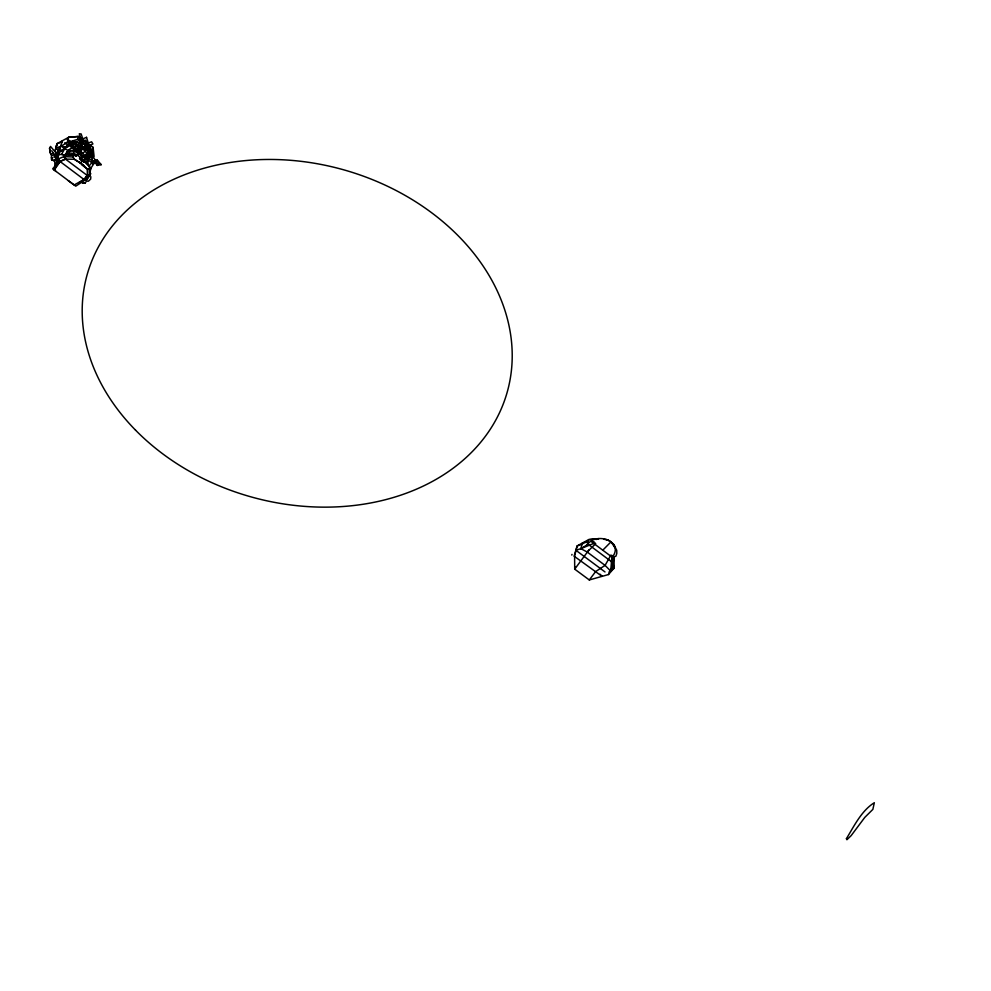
<?xml version="1.0" encoding="UTF-8"?>
<svg xmlns="http://www.w3.org/2000/svg" width="991" height="991" viewBox="0 0 991 991"><rect width="100%" height="100%" fill="white"/><g stroke="black" fill="none" stroke-linecap="round" stroke-linejoin="round"><path stroke-width="1.49" d="M78.698 152.602L82.687 157.024L87.827 156.12L89.599 151.177L89.128 149.43L86.155 146.482L81.064 147.312L80.271 150.434L83.256 149.195L86.031 150L88.112 151.573L88.992 154.076M80.593 154.447L76.703 151.103L78.054 146.656L81.064 147.312L84.83 146.395L89.128 148.526L88.905 150.223L85.065 155.736L82.687 157.024L82.959 156.033L91.816 162.685L93.972 163.465L94.405 161.88L92.646 164.258M53.105 155.562L53.13 153.048L51.73 150.731M58.63 154.559L57.515 158.473L57.577 155.736M82.377 146.705L86.155 146.482L88.088 147.746L89.599 151.177L88.905 153.444L86.836 153.159L83.256 149.195L83.839 146.854L87.047 147.87M57.788 156.008L54.369 160.889L51.582 159.712L51.396 154.683L50.095 152.527L49.55 148.266L50.504 146.42L55.855 152.701M57.391 164.147L58.457 154.732L60.364 151.313L70.448 143.893L70.014 145.466L60.364 151.313M83.256 149.195L83.839 146.854M605.005 571.943L575.92 550.29L580.862 548.667L587.242 544.839L588.691 539.612L598.675 538.683L588.691 539.612L577.134 545.93L574.607 556.038L574.706 569.156L589.298 579.958L608.499 574.545L613.726 568.5L613.813 557.041M80.271 150.434L78.648 148.229M587.601 541.321L582.386 543.155L580.862 548.667L587.155 551.999L605.067 565.378L610.691 571.076L612.029 555.418M78.958 146.804L76.096 145.504L74.313 142.952L71.971 142.419L67.561 139.347L69.816 144.76L72.343 145.566L74.015 148.241L76.505 148.687L78.983 151.759L80.878 151.4L85.065 155.736L87.815 156.12L89.227 152.948L88.905 150.223L86.824 148.65L83.281 148.477L80.308 149.48L83.281 148.477M59.113 153.555L56.239 157.978L55.162 156.491L55.323 153.915L60.055 148.848L60.798 146.148L64.502 147.349L68.305 145.603M55.162 156.491L58.246 152.366L58.407 149.802M90.862 176.732L90.639 179.123L88.335 181.242L86.49 181.031L85.164 183.124L81.931 182.493L81.696 181.403L82.984 183.001M57.478 160.976L57.874 157.965M85.077 155.736L87.84 156.12L88.286 153.357L85.065 155.736L86.068 155.872M89.772 173.995L90.788 168.383L93.972 163.465M88.558 154.039L88.261 155.451L90.751 157.321L91.036 156.405L88.633 152.626L89.871 153.927M55.149 150.892L57.02 143.658L68.59 137.353L78.562 136.424L93.08 147.325L94.108 156.516M55.657 149.542L57.02 143.658L62.52 141.837M76.641 150.236L77.1 149.641M55.211 150.88L57.02 143.658M611.162 561.463L612.252 557.276C624.578 541.507 596.087 531.25 587.242 544.839L589.583 545.347L611.162 561.463L612.909 564.102L610.691 571.076M58.196 149.814L55.806 148.018L60.748 146.408L67.14 142.568L77.769 139.335L78.562 136.424L68.59 137.353L67.301 139.434M92.522 157.42L92.287 150.236L93.08 147.325M57.515 158.473L58.073 156.454L57.205 159.601L57.057 155.624M80.68 154.101L80.358 155.277L84.743 151.586L87.282 147.002L89.128 148.526L89.165 149.653M608.499 574.545L609.329 571.51M64.254 148.241L68.862 144.661M575.399 566.654L574.706 569.156L589.075 549.782M52.164 157.606L51.582 159.712L54.369 160.889M58.073 156.467L54.294 170.068L56.091 171.493M60.748 146.408L62.272 140.895M68.59 137.353L67.14 142.568L69.556 142.803M65.716 158.201L65.456 159.105L60.042 161.496L56.908 165.683M65.976 154.509L69.159 153.072L69.791 150.83L74.201 151.115L80.581 154.584M72.343 142.791L72.938 140.623L75.341 142.419M69.159 153.072L73.569 153.37L74.201 151.115M85.337 162.635L89.71 167.095L89.165 169.052L87.233 168.928L81.002 163.416L74.375 159.278L73.061 156.95L73.607 154.992L76.518 156.021M77.162 149.418L75.353 150.322L68.082 150.496L64.712 148.811L61.529 154.373L58.457 154.732M84.532 160.282L85.164 158.027L87.642 161.211L87.022 163.465L84.532 160.282L78.215 155.86L78.289 152.862M81.708 145.64L82.414 143.076M81.101 157.693L81.72 155.438M79.243 182.455L84.074 179.544L87.394 175.568L87.233 168.928L81.931 164.952L81.002 163.416L81.658 161.05L79.503 158.25L84.346 161.892L81.658 161.05M84.83 146.395L88.088 147.746M90.107 151.957L90.825 149.381L86.849 145.392M87.642 174.664L84.074 179.544L74.127 184.958L68.218 180.61M89.413 175.766L90.478 173.883L89.834 171.22L90.639 168.544M83.69 180.325L86.39 179.978L89.562 175.927L89.71 167.095M571.807 555.071L571.993 554.403M64.44 147.609L62.842 146.519M78.983 151.759L80.023 148.526L78.289 145.95L76.889 146.073M54.01 157.581L54.839 155.017L53.13 153.048M78.611 147.052L78.227 145.974M82.687 157.024L87.827 156.12L89.227 152.936M88.769 153.097L89.599 151.177M91.63 156.516L92.547 156.144L92.398 154.757L90.838 155.624L91.63 156.516L92.398 154.757L91.829 152.527L88.67 149.579L91.209 153.097L91.829 152.527L90.243 153.915L91.011 157.173M56.103 166.067L54.294 170.068L60.067 161.471L65.468 159.105L74.375 159.278L81.002 163.416M89.512 175.395L90.032 174.23M72.43 141.812L74.387 141.911L73.061 143.286L72.43 141.812L76.567 141.626L74.387 141.911L74.263 143.806L75.7 143.534L76.567 141.626L79.292 142.803L82.117 146.086M88.286 153.357L84.83 157.965L82.922 156.206L85.672 158.597L89.153 158.213M77.905 148.65L76.703 151.103L78.698 152.602M65.53 155.5L68.082 150.496L71.773 147.634L78.958 153.023M89.673 170.427L90.788 168.383L88.955 166.178L91.816 162.685M80.655 147.287L78.153 144.847L79.292 142.803L82.996 147.622M79.676 146.123L81.002 144.55M89.884 171.257L90.528 173.908L89.45 175.791L88.348 175.481M610.989 554.997L605.067 565.378L595.616 571.596L589.298 579.958M86.812 162.474L88.249 159.997L87.505 158.114L86.997 158.833M56.239 157.978L57.949 155.104M60.897 151.214L62.433 150.446M86.39 179.978L84.074 179.544L86.39 179.978L88.224 177.079M77.682 152.602L79.069 150.434M76.505 148.687L78.289 145.95M68.082 150.496L64.7 155.141L61.529 154.373L64.341 154.943M57.713 150.273L60.798 146.148M58.506 150.917L60.055 148.848M76.096 145.504L74.015 148.241L74.969 147.523L70.634 144.277L69.816 144.76L71.971 142.419L72.343 145.566L74.313 142.952L70.621 143.125L71.971 142.419M78.524 153.233L80.073 151.189L80.878 151.4L79.193 153.407M91.222 159.464L92.621 160.616L92.956 162.462L95.285 162.784L97.316 165.41L101.268 164.655L97.391 160.294L95.049 159.737L92.956 162.462L91.122 159.662L88.088 158.585L87.01 156.008L84.309 157.247L84.904 157.693M95.049 159.737L93.414 157.309L91.122 159.662L96.994 164.072L97.316 165.41L99.174 162.846L95.285 162.784L97.391 160.294L96.189 160.691M95.285 162.784L97.49 160.431M602.776 550.191L611.026 541.829L614.804 547.503M74.449 144.983L76.555 143.906L78.153 144.847M587.155 551.999L595.727 543.675M610.431 570.754L613.726 568.5L613.578 562.653M88.149 175.345L90.528 173.908M88.088 158.585L91.098 156.838L93.414 157.309L92.064 157.47M580.862 548.667L595.12 542.845M80.494 137.489L79.169 140.09A17.404 9.737 48.3 0 1 90.454 148.563L90.664 144.835M58.333 158.907L60.042 161.496L58.333 158.907L63.87 156.628L64.341 154.943L73.607 154.992M85.672 158.597L88.633 157.619L87.629 156.863L84.83 157.965L84.309 157.247M67.252 151.759L69.791 150.83M582.634 544.109L577.134 545.93L574.123 556.199L602.045 576.353L600.05 574.198M596.037 539.513L598.675 538.683M594.043 541.693L591.491 541.755L612.252 557.276L615.882 556.261L616.798 553.449L616.749 550.377L613.788 544.344L614.903 547.627M85.957 147.25L87.047 146.965M89.128 148.526L88.038 148.811L88.249 148.055L86.167 146.482M582.386 543.155L586.561 542.201M70.621 143.125L74.176 142.927L72.343 145.566L71.203 143.943M77.657 155.116L73.569 153.37M63.882 156.628L73.061 156.95M67.97 154.757L73.086 155.091M603.63 539.228L607.756 539.884L611.026 541.829M87.84 156.12L87.01 156.008L87.629 156.863M89.165 169.052L89.574 175.927L87.394 175.568L65.468 159.105L64.155 157.036M587.242 544.839L589.608 545.285M81.931 182.493L85.164 183.124M91.098 156.838L87.01 156.008L88.521 157.247M75.254 141.713L79.416 142.939M606.158 539.55L608.672 540.429M98.778 163.775L101.268 164.655M73.904 155.141L76.418 156.132M75.7 143.534L76.555 143.906M79.949 146.47L81.373 147.176M88.744 149.715L90.02 150.483L88.496 152.255L90.243 153.915M79.317 150.335L80.878 151.4L80.023 148.526M77.769 139.335L92.287 150.236M77.62 139.471L90.825 149.381L92.46 152.948M78.054 146.656L80.618 148.588M88.472 154.472L91.036 156.405M64.749 142.754L68.453 145.528M61.07 145.256L64.65 147.944M78.871 161.818L84.198 165.807M70.014 145.466L71.773 147.634M67.561 139.347L69.085 141.23M84.049 162.004L79.986 158.535M58.246 152.366L59.336 153.853M51.829 155.587L50.095 152.527M82.265 153.617L81.559 152.49M51.309 157.693L52.796 160.331M91.655 154.113L92.547 156.144M89.673 153.283L90.255 156.268M612.995 557.252L614.036 560.051L612.909 564.102L612.252 557.276M612.785 564.486L613.726 568.5L613.008 562.913M87.642 161.211L88.372 164.779M49.55 148.266L50.058 151.041M613.02 564.288L613.726 568.5M54.703 159.762L54.901 165.77M613.441 556.806L613.503 559.729M846.425 838.646L846.909 839.736L851.158 835.624L864.809 817.377L872.873 809.374L874.322 802.722C861.513 810.638 854.044 826.197 846.425 838.646M59.249 160.901L52.684 168.854L75.737 186.172L84.879 180.151L59.249 160.901M86.539 137.328L82.786 138.889L81.163 133.958L79.292 133.748L81.634 141.032L85.722 140.239L88.038 145.85L92.919 143.98L91.606 141.8L88.273 143.014L86.539 137.328M135.494 430.106A218.094 169.969 15.5 0 0 500.777 409.964A218.094 169.969 15.5 0 0 255.331 159.848A218.094 169.969 15.5 0 0 135.494 430.106"/></g></svg>
